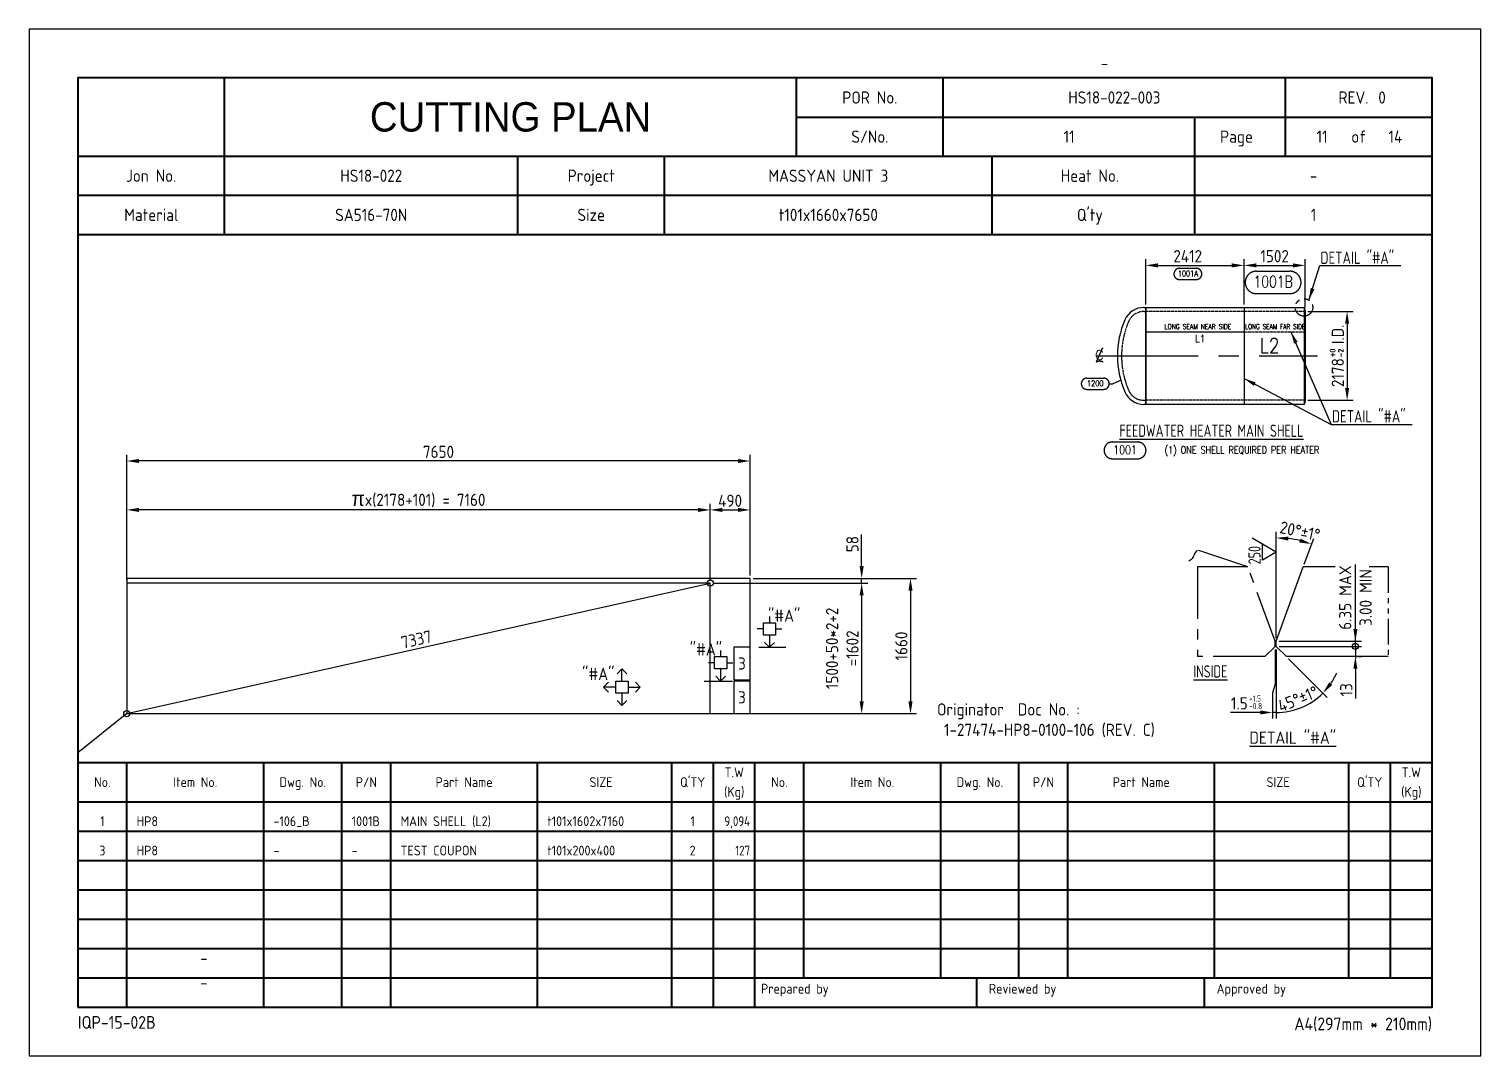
# Model space of a CAD drawing. Header units: millimetres. Extents: x -47360 to 661737, y -45870 to 354580.
# Drawn here: x 0 to 17820, y 80000 to 92600 of the extents above; entities that cross this region are included whole.
import ezdxf
from ezdxf.enums import TextEntityAlignment as Align

# ---------------------------------------------------------------- set-up
doc = ezdxf.new("R2010")
doc.units = ezdxf.units.MM
doc.header["$LTSCALE"] = 10
for name, pattern in [('CENTER', [2, 1.25, -0.25, 0.25, -0.25]), ('CONT', [1, 1, 0]), ('DASHED', [0.75, 0.5, -0.25]), ('PHANTOM', [63.5, 31.75, -6.35, 6.35, -6.35, 6.35, -6.35])]:
    doc.linetypes.add(name, pattern=pattern)
for name, color, linetype in [('01_1  101x7159.68965753114x1602', 7, 'Continuous'), ('03_4  101x400x200', 7, 'Continuous'), ('11', 2, 'Continuous'), ('12_Ejes principales', 1, 'CENTER'), ('13', 4, 'PHANTOM'), ('14', 3, 'DASHED'), ('15', 7, 'Continuous'), ('GEN-ANN', 7, 'CONT'), ('GEN-TXT', 7, 'CONT'), ('N11_1  101x7650x1660', 7, 'Continuous'), ('T', 2, 'Continuous')]:
    doc.layers.add(name, color=color, linetype=linetype)
doc.layers.add('PAGE', color=9, linetype='Continuous', plot=False)
doc.layers.add('TITLE', color=15, linetype='Continuous', lineweight=40)
doc.styles.add('FRACTION', font='romans.shx', dxfattribs={"bigfont": 'FRACTION.shx'})
doc.styles.add('SIMPLEX', font='romans.shx', dxfattribs={"width": 0.8})
doc.styles.get("Standard").update_dxf_attribs({"font": 'isocp2.shx', "bigfont": 'whgtxt.shx'})
doc.dimstyles.new('ISO-25', dxfattribs={"dimscale": 60, "dimtxt": 2.5, "dimasz": 2.5, "dimexe": 1.25, "dimexo": 0.625, "dimtad": 1, "dimdec": 0, "dimdsep": 46, "dimtxsty": 'Standard', "dimcen": 2.5, "dimclrt": 2, "dimadec": 0, "dimazin": 0, "dimtfac": 1, "dimtdec": 0, "dimtmove": 0, "dimatfit": 3, "dimfxl": 1, "dimarcsym": 0})
doc.dimstyles.new('ISO-25 x2', dxfattribs={"dimscale": 60, "dimtxt": 2.5, "dimasz": 2.5, "dimexe": 1.25, "dimexo": 0.625, "dimtad": 1, "dimdec": 0, "dimlfac": 2, "dimdsep": 46, "dimtxsty": 'Standard', "dimcen": 2.5, "dimclrt": 2, "dimadec": 0, "dimazin": 0, "dimtfac": 1, "dimtdec": 0, "dimtmove": 0, "dimatfit": 3, "dimfxl": 1, "dimarcsym": 0})
doc.dimstyles.get("Standard").update_dxf_attribs({"dimtxt": 1, "dimasz": 1, "dimexe": 1, "dimexo": 1, "dimgap": 1, "dimtad": 1, "dimtxsty": 'Standard', "dimcen": 2.5, "dimadec": 0, "dimazin": 0, "dimtfac": 1, "dimtmove": 0, "dimatfit": 3, "dimfxl": 1, "dimarcsym": 0})

# ---------------------------------------------------------------- blocks, each defined once
blk = doc.blocks.new('CP00')
at = {"layer": 'PAGE'}
blk.add_line((20, 70), (10, 62), dxfattribs=at)
blk.add_lwpolyline([(0, 0), (297, 0), (297, 210), (0, 210)], close=True, dxfattribs=at)
at = {"layer": 'TITLE'}
for p, q in [((40, 184), (40, 200)), ((157, 184), (157, 200)), ((10, 184), (287, 184)), ((10, 168), (287, 168)), ((10, 60), (287, 60)), ((148.5, 16), (287, 16))]:
    blk.add_line(p, q, dxfattribs=at)
at = {"layer": 'TITLE', "color": 8}
for p, q in [((187, 184), (187, 200)), ((257, 184), (257, 192)), ((40, 168), (40, 184)), ((130, 168), (130, 184)), ((238.5, 168), (238.5, 184)), ((10, 176), (287, 176)), ((20, 10), (20, 60)), ((48, 10), (48, 60)), ((64, 10), (64, 60)), ((74, 10), (74, 60)), ((104, 10), (104, 60)), ((131.5, 10), (131.5, 60)), ((140, 10), (140, 60)), ((158.5, 16), (158.5, 60)), ((186.5, 16), (186.5, 60)), ((202.5, 16), (202.5, 60)), ((212.5, 16), (212.5, 60)), ((242.5, 16), (242.5, 60)), ((270, 16), (270, 60)), ((278.5, 16), (278.5, 60)), ((10, 52), (287, 52)), ((10, 46), (287, 46)), ((10, 40), (287, 40)), ((10, 34), (287, 34)), ((10, 28), (287, 28)), ((10, 22), (287, 22)), ((10, 16), (148.5, 16)), ((193.8, 16), (193.8, 10)), ((240.4, 16), (240.4, 10))]:
    blk.add_line(p, q, dxfattribs=at)
at = {"layer": 'TITLE', "color": 9}
for p, q in [((257, 192), (257, 200)), ((157, 192), (287, 192)), ((238.5, 184), (238.5, 192)), ((100, 168), (100, 184)), ((197, 168), (197, 184)), ((148.5, 10), (148.5, 60))]:
    blk.add_line(p, q, dxfattribs=at)
at = {"layer": 'TITLE', "color": 15}
blk.add_lwpolyline([(10, 10), (287, 10), (287, 200), (10, 200)], close=True, dxfattribs=at)
at = {"layer": 'PAGE', "color": 2}
blk.add_attdef('ATT_NESTINGPLANNO', text='', height=2.5, dxfattribs=at).set_placement((220, 203), align=Align.MIDDLE_CENTER)
for tag, p in [('ATT_OWNERITEMNO', (35, 7.09)), ('ATT_PARTNAME', (35, 2.09))]:
    blk.add_attdef(tag, text='', height=2.5, dxfattribs=at).set_placement(p, align=Align.MIDDLE_LEFT)
at = {"layer": 'TITLE', "color": 2}
for s, height, p in [('POR No.', 2.5, (172, 196)), ('S/No.', 2.5, (172, 188)), ('Page', 2.5, (247, 188)), ('of', 2.5, (272, 188)), ('Jon No.', 2.5, (25, 180)), ('Project', 2.5, (115, 180)), ('Heat No.', 2.5, (217, 180)), ('-', 2.5, (262.75, 180)), ('Material', 2.5, (25, 172)), ('Size', 2.5, (115, 172)), ("Q'ty", 2.5, (217, 172)), ('No.', 2, (15, 56)), ('Item No.', 2, (34, 56)), ('Dwg. No.', 2, (56, 56)), ('P/N', 2, (69, 56)), ('Part Name', 2, (89, 56)), ('SIZE', 2, (117, 56)), ("Q'TY", 2, (135.75, 56)), ('T.W', 2, (144.25, 58)), ('No.', 2, (153.5, 56)), ('Item No.', 2, (172.5, 56)), ('Dwg. No.', 2, (194.5, 56)), ('P/N', 2, (207.5, 56)), ('Part Name', 2, (227.5, 56)), ('SIZE', 2, (255.5, 56)), ("Q'TY", 2, (274.25, 56)), ('T.W', 2, (282.75, 58)), ('(Kg)', 2, (144.25, 54)), ('(Kg)', 2, (282.75, 54))]:
    blk.add_text(s, height=height, dxfattribs=at).set_placement(p, align=Align.MIDDLE_CENTER)
blk.add_text('REV.', height=2.5, dxfattribs=at).set_placement((274, 196), align=Align.MIDDLE_RIGHT)
blk.add_text('0', height=2.5, dxfattribs=at).set_placement((276, 196), align=Align.MIDDLE_LEFT)
for s, height, p in [('Prepared by', 2, (149.73, 12.75)), ('Reviewed by', 2, (196.33, 12.75)), ('Approved by', 2, (242.93, 12.75)), ('IQP-15-02B', 2.594, (10, 5.57))]:
    blk.add_text(s, height=height, dxfattribs=at).set_placement(p)
blk.add_text('A4(297mm * 210mm)', height=2.5936, dxfattribs=at).set_placement((287, 5.26), align=Align.RIGHT)
at = {"layer": 'TITLE', "color": 3, "insert": (98.5, 192), "char_height": 6, "width": 59.896, "attachment_point": 5}
blk.add_mtext('{\\fHYHeadLine-Medium|b0|i0|c129|p18;CUTTING PLAN}', dxfattribs=at)
at = {"layer": 'TITLE', "color": 2}
for tag, height, p in [('ATT_PORNO', 2.5, (222, 196)), ('ATT_CUTTINGPLANNO', 2.5, (212.75, 188)), ('ATT_PAGENO', 2.5, (264.5, 188)), ('ATT_PAGESUBTOTAL', 2.5, (279.5, 188)), ('ATT_WONO', 2.5, (70, 180)), ('ATT_PROJECT', 2.5, (163.5, 180)), ('ATT_PORWEIGHT', 2, (278.5, 89)), ('ATT_NETWEIGHT', 2, (278.5, 83)), ('ATT_SAVEWEIGHT', 2, (278.5, 77)), ('ATT_SCRAPWEIGHT', 2, (278.5, 71)), ('ATT_CUTTING', 2, (278.5, 65))]:
    blk.add_attdef(tag, text='', height=height, dxfattribs=at).set_placement(p, align=Align.MIDDLE_CENTER)
at = {"layer": 'TITLE', "color": 3}
for tag, p in [('ATT_MATERIAL', (70, 172)), ('ATT_SIZE', (163.5, 172)), ('ATT_QTY', (262.75, 172))]:
    blk.add_attdef(tag, text='', height=2.5, dxfattribs=at).set_placement(p, align=Align.MIDDLE_CENTER)
blk = doc.blocks.new('*D144')
at = {"color": 0, "lineweight": -2, "transparency": 16777216}
for p, q in [((1200, 85839), (1200, 86775)), ((8210, 86700), (1350, 86700)), ((8360, 85839), (8360, 86775))]:
    blk.add_line(p, q, dxfattribs=at)
at = {"color": 0, "transparency": 16777216}
for points in [[(1350, 86725), (1350, 86675), (1200, 86700)], [(8210, 86725), (8210, 86675), (8360, 86700)]]:
    blk.add_solid(points, dxfattribs=at)
at = {"layer": 'Defpoints', "color": 0, "transparency": 16777216}
for p in [(1200, 86700), (1200, 85802), (8360, 85802)]:
    blk.add_point(p, dxfattribs=at)
at = {"color": 2, "transparency": 16777216, "insert": (4780, 86831), "char_height": 150, "attachment_point": 5}
blk.add_mtext('{\\fGulim|b0|i0|c129|p50;\\H1.2x;π\\Fisocp2,whgtxt|c129;\\H0.83333x;x(2178+101) = 7160}', dxfattribs=at)
blk = doc.blocks.new('*D145')
at = {"color": 0, "lineweight": -2, "transparency": 16777216}
for p, q in [((8360, 85839), (8360, 86775)), ((8510, 86700), (8700, 86700)), ((8850, 85897), (8850, 86775))]:
    blk.add_line(p, q, dxfattribs=at)
at = {"color": 0, "transparency": 16777216}
for points in [[(8510, 86725), (8510, 86675), (8360, 86700)], [(8700, 86725), (8700, 86675), (8850, 86700)]]:
    blk.add_solid(points, dxfattribs=at)
at = {"layer": 'Defpoints', "color": 0, "transparency": 16777216}
for p in [(8850, 86700), (8360, 85802), (8850, 85860)]:
    blk.add_point(p, dxfattribs=at)
at = {"color": 2, "transparency": 16777216, "insert": (8605, 86812), "char_height": 150, "attachment_point": 5}
blk.add_mtext('490', dxfattribs=at)
blk = doc.blocks.new('*D146')
at = {"color": 0, "lineweight": -2, "transparency": 16777216}
for p, q in [((1200, 85897.5), (1200, 87375)), ((8850, 85897.5), (8850, 87375)), ((8700, 87300), (1350, 87300))]:
    blk.add_line(p, q, dxfattribs=at)
at = {"color": 0, "transparency": 16777216}
for points in [[(1350, 87325), (1350, 87275), (1200, 87300)], [(8700, 87325), (8700, 87275), (8850, 87300)]]:
    blk.add_solid(points, dxfattribs=at)
at = {"layer": 'Defpoints', "color": 0, "transparency": 16777216}
for p in [(1200, 87300), (1200, 85860), (8850, 85860)]:
    blk.add_point(p, dxfattribs=at)
at = {"color": 2, "transparency": 16777216, "insert": (5025, 87412.5), "char_height": 150, "attachment_point": 5}
blk.add_mtext('7650', dxfattribs=at)
blk = doc.blocks.new('*D147')
at = {"color": 0, "lineweight": -2, "transparency": 16777216}
for p, q in [((8397, 85802), (10294, 85802)), ((10219, 85652), (10219, 84350)), ((8397, 84200), (10294, 84200))]:
    blk.add_line(p, q, dxfattribs=at)
at = {"color": 0, "transparency": 16777216}
for points in [[(10194, 85652), (10244, 85652), (10219, 85802)], [(10194, 84350), (10244, 84350), (10219, 84200)]]:
    blk.add_solid(points, dxfattribs=at)
at = {"layer": 'Defpoints', "color": 0, "transparency": 16777216}
for p in [(8360, 85802), (8360, 84200), (10219, 84200)]:
    blk.add_point(p, dxfattribs=at)
at = {"color": 2, "transparency": 16777216, "insert": (9981, 85001), "char_height": 150, "attachment_point": 5, "rotation": 90}
blk.add_mtext('1500+50*2+2\\P=1602', dxfattribs=at)
blk = doc.blocks.new('*D148')
at = {"color": 0, "lineweight": -2, "transparency": 16777216}
for p, q in [((10219, 86010), (10219, 86400)), ((8397, 85802), (10294, 85802)), ((8888, 85860), (10294, 85860)), ((10219, 85802), (10219, 85860)), ((10219, 85652), (10219, 85502))]:
    blk.add_line(p, q, dxfattribs=at)
at = {"color": 0, "transparency": 16777216}
for points in [[(10194, 86010), (10244, 86010), (10219, 85860)], [(10194, 85652), (10244, 85652), (10219, 85802)]]:
    blk.add_solid(points, dxfattribs=at)
at = {"layer": 'Defpoints', "color": 0, "transparency": 16777216}
for p in [(8360, 85802), (8850, 85860), (10219, 85860)]:
    blk.add_point(p, dxfattribs=at)
at = {"color": 2, "transparency": 16777216, "insert": (10106, 86280), "char_height": 150, "attachment_point": 5, "rotation": 90}
blk.add_mtext('58', dxfattribs=at)
blk = doc.blocks.new('_Small')
at = {"color": 0, "linetype": 'ByBlock', "lineweight": -2}
blk.add_circle((0, 0), 0.25, dxfattribs=at)
blk = doc.blocks.new('*D164')
at = {"color": 0, "lineweight": -2, "transparency": 16777216}
blk.add_line((1200, 84200), (8360, 85802), dxfattribs=at)
at = {"layer": 'Defpoints', "color": 0, "transparency": 16777216}
for p in [(8360, 85802), (8360, 85802), (1200, 84200)]:
    blk.add_point(p, dxfattribs=at)
at = {"color": 0, "lineweight": -2, "transparency": 16777216, "xscale": 150, "yscale": 150, "zscale": 150}
for p, rotation in [((8360, 85802), 12.61234473152603), ((1200, 84200), 192.6123447315261)]:
    blk.add_blockref('_Small', p, dxfattribs=dict(at, rotation=rotation))
at = {"color": 2, "transparency": 16777216, "insert": (4755, 85111), "char_height": 150, "attachment_point": 5, "rotation": 12.6123}
blk.add_mtext('7337', dxfattribs=at)
blk = doc.blocks.new('*D167')
at = {"color": 0, "lineweight": -2, "transparency": 16777216}
for p, q in [((8887.5, 85860), (10893.75, 85860)), ((10818.75, 85710), (10818.75, 84350)), ((8887.5, 84200), (10893.75, 84200))]:
    blk.add_line(p, q, dxfattribs=at)
at = {"color": 0, "transparency": 16777216}
for points in [[(10793.75, 85710), (10843.75, 85710), (10818.75, 85860)], [(10793.75, 84350), (10843.75, 84350), (10818.75, 84200)]]:
    blk.add_solid(points, dxfattribs=at)
at = {"layer": 'Defpoints', "color": 0, "transparency": 16777216}
for p in [(8850, 85860), (8850, 84200), (10818.75, 84200)]:
    blk.add_point(p, dxfattribs=at)
at = {"color": 2, "transparency": 16777216, "insert": (10706.25, 85030), "char_height": 150, "attachment_point": 5, "rotation": 90}
blk.add_mtext('1660', dxfattribs=at)
blk = doc.blocks.new('$CL')
at = {"layer": 'GEN-TXT', "color": 2, "linetype": 'CONT'}
blk.add_line((0.031, 0.069), (-0.031, -0.069), dxfattribs=at)
blk.add_arc((0.003, -0.131), 0.0703, 61.7604, 118.2396, dxfattribs=at)
at = {"layer": 'GEN-TXT', "color": 2, "linetype": 'CONT', "style": 'FRACTION'}
blk.add_text('C', height=0.0938, dxfattribs=at).set_placement((0, 0), align=Align.MIDDLE)
blk = doc.blocks.new('$PNBR')
at = {"layer": 'GEN-ANN', "color": 7, "linetype": 'CONT'}
for p, q in [((0.125, 0.125), (0.5, 0.125)), ((0.125, -0.125), (0.5, -0.125))]:
    blk.add_line(p, q, dxfattribs=at)
for centre, start, end in [((0.125, 0), 90, 270), ((0.5, 0), 270, 90)]:
    blk.add_arc(centre, 0.125, start, end, dxfattribs=at)
at = {"layer": 'GEN-ANN', "color": 7, "linetype": 'CONT', "style": 'FRACTION'}
blk.add_attdef('PNB', text='', height=0.0938, dxfattribs=at).set_placement((0.313, -0.046), align=Align.CENTER)
blk = doc.blocks.new('*D251')
at = {"color": 0, "lineweight": -2, "transparency": 16777216}
for p, q in [((13706, 89222), (13706, 89775)), ((13856, 89700), (14762, 89700)), ((14912, 89222), (14912, 89775))]:
    blk.add_line(p, q, dxfattribs=at)
at = {"color": 0, "transparency": 16777216}
for points in [[(13856, 89725), (13856, 89675), (13706, 89700)], [(14762, 89725), (14762, 89675), (14912, 89700)]]:
    blk.add_solid(points, dxfattribs=at)
at = {"layer": 'Defpoints', "color": 0, "transparency": 16777216}
for p in [(14912, 89700), (13706, 89184), (14912, 89184)]:
    blk.add_point(p, dxfattribs=at)
at = {"color": 2, "transparency": 16777216, "insert": (14221, 89813), "char_height": 150, "attachment_point": 5}
blk.add_mtext('2412', dxfattribs=at)
blk = doc.blocks.new('*D252')
at = {"color": 0, "lineweight": -2, "transparency": 16777216}
for p, q in [((14912, 89222), (14912, 89775)), ((15062, 89700), (15513, 89700)), ((15663, 89182), (15663, 89775))]:
    blk.add_line(p, q, dxfattribs=at)
at = {"color": 0, "transparency": 16777216}
for points in [[(15062, 89725), (15062, 89675), (14912, 89700)], [(15513, 89725), (15513, 89675), (15663, 89700)]]:
    blk.add_solid(points, dxfattribs=at)
at = {"layer": 'Defpoints', "color": 0, "transparency": 16777216}
for p in [(15663, 89700), (14912, 89184), (15663, 89144)]:
    blk.add_point(p, dxfattribs=at)
at = {"color": 2, "transparency": 16777216, "insert": (15288, 89813), "char_height": 150, "attachment_point": 5}
blk.add_mtext('1502', dxfattribs=at)
blk = doc.blocks.new('*D254')
at = {"color": 0, "lineweight": -2, "transparency": 16777216}
for p, q in [((15694, 89134), (16252, 89134)), ((16177, 88984), (16177, 88195)), ((15694, 88045), (16252, 88045))]:
    blk.add_line(p, q, dxfattribs=at)
at = {"color": 0, "transparency": 16777216}
for points in [[(16152, 88984), (16202, 88984), (16177, 89134)], [(16152, 88195), (16202, 88195), (16177, 88045)]]:
    blk.add_solid(points, dxfattribs=at)
at = {"layer": 'Defpoints', "color": 0, "transparency": 16777216}
for p in [(15657, 89134), (15657, 88045), (16177, 88045)]:
    blk.add_point(p, dxfattribs=at)
at = {"color": 2, "transparency": 16777216, "insert": (16063, 88590), "char_height": 150, "attachment_point": 5, "rotation": 90}
blk.add_mtext('2178  I.D.', dxfattribs=at)
blk = doc.blocks.new('*D300')
at = {"color": 0, "lineweight": -2, "transparency": 16777216}
for p, q in [((16279, 85238), (16279, 85388)), ((15345, 85088), (16354, 85088)), ((15345, 85025), (16354, 85025)), ((16279, 85025), (16279, 85088)), ((16279, 85025), (16279, 84875))]:
    blk.add_line(p, q, dxfattribs=at)
at = {"color": 0, "transparency": 16777216}
blk.add_solid([(16254, 85238), (16304, 85238), (16279, 85088)], dxfattribs=at)
at = {"layer": 'Defpoints', "color": 0, "transparency": 16777216}
for p in [(15307, 85088), (15307, 85025), (16279, 85088)]:
    blk.add_point(p, dxfattribs=at)
at = {"color": 0, "lineweight": -2, "transparency": 16777216, "xscale": 150, "yscale": 150, "zscale": 150, "rotation": 90}
blk.add_blockref('_Small', (16279, 85025), dxfattribs=at)
blk = doc.blocks.new('*D301')
at = {"color": 0, "lineweight": -2, "transparency": 16777216}
for p, q in [((15345, 85025), (16354, 85025)), ((16279, 85025), (16279, 85175)), ((16279, 85025), (16279, 84900)), ((16309, 84900), (16354, 84900)), ((16279, 84750), (16279, 84384))]:
    blk.add_line(p, q, dxfattribs=at)
at = {"color": 0, "transparency": 16777216}
blk.add_solid([(16254, 84750), (16304, 84750), (16279, 84900)], dxfattribs=at)
at = {"layer": 'Defpoints', "color": 0, "transparency": 16777216}
for p in [(15307, 85025), (16272, 84900), (16279, 84900)]:
    blk.add_point(p, dxfattribs=at)
at = {"color": 2, "transparency": 16777216, "insert": (16167, 84492), "char_height": 150, "attachment_point": 5, "rotation": 90}
blk.add_mtext('13', dxfattribs=at)
blk = doc.blocks.new('_None')
blk = doc.blocks.new('*D302')
at = {"color": 0, "lineweight": -2, "transparency": 16777216}
for p, q in [((15307, 85126), (15307, 86432)), ((15652, 86035), (15767, 86351))]:
    blk.add_line(p, q, dxfattribs=at)
blk.add_arc((15307, 85088), 1269, 76.7786, 83.2214, dxfattribs=at)
at = {"color": 0, "transparency": 16777216}
for points in [[(15456, 86323), (15458, 86373), (15307, 86357)], [(15605, 86347), (15590, 86300), (15741, 86281)]]:
    blk.add_solid(points, dxfattribs=at)
at = {"layer": 'Defpoints', "color": 0, "transparency": 16777216}
for p in [(15455, 86349), (15639, 86000), (15307, 85088), (15307, 85088), (15307, 85025)]:
    blk.add_point(p, dxfattribs=at)
at = {"color": 2, "transparency": 16777216, "insert": (15599, 86439), "char_height": 150, "attachment_point": 5, "rotation": 347.8243}
blk.add_mtext('20°%%P1%%D', dxfattribs=at)

msp = doc.modelspace()

# ---------------------------------------------------------------- linework, layer by layer
for p, q in [((16279.05, 85388.5), (16279.05, 86028.75)), ((8957.97, 85015), (9287.73, 85015)), ((15292.25, 84987.5), (15292.25, 84563.58)), ((15307.25, 84987.5), (15307.25, 84139.66)), ((15458.76, 84873.48), (15933.28, 84398.97)), ((8287.27, 84600), (8632.55, 84600)), ((15292.25, 84563.58), (15262.25, 84456.58)), ((15262.25, 84456.58), (15262.25, 84139.66)), ((15112.25, 84214.66), (14746.03, 84214.66)), ((15307.25, 84214.66), (15262.25, 84214.66))]:
    msp.add_line(p, q)
for start, end in [(325.621043, 336.242086), (270, 315)]:
    msp.add_arc((15307.25, 85025), 810.34, start, end)
for points in [[(15995.28, 84551.46), (15956.8, 84583.39), (15880.25, 84452)], [(15112.25, 84239.66), (15112.25, 84189.66), (15262.25, 84214.66)]]:
    msp.add_solid(points)
at = {"layer": '01_1  101x7159.68965753114x1602'}
msp.add_lwpolyline([(8359.69, 84200), (8359.69, 85802), (1200, 85802), (1200, 84200)], close=True, dxfattribs=at)
at = {"layer": '03_4  101x400x200'}
for points in [[(8850, 85015), (8650, 85015), (8650, 84615), (8850, 84615)], [(8850, 84600), (8650, 84600), (8650, 84200), (8850, 84200)]]:
    msp.add_lwpolyline(points, close=True, dxfattribs=at)
at = {"layer": '11', "color": 3}
for p, q in [((13681.14, 89184.1), (13706.14, 89184.1)), ((13681.14, 89184.1), (13706.14, 89184.1)), ((13706.14, 89184.1), (13706.14, 87995.1)), ((13706.14, 87995.1), (13706.14, 89184.1)), ((13706.14, 89184.1), (15648.42, 89184.1)), ((13706.14, 89184.1), (13706.14, 87995.1)), ((14912.14, 89184.1), (14912.14, 87995.1)), ((15648.42, 89184.1), (15663.16, 89143.62)), ((15648.42, 89184.1), (15648.42, 87995.1)), ((15663.16, 89140.45), (15656.81, 89134.1)), ((15663.16, 89143.62), (15663.16, 88035.57)), ((13706.14, 88886.85), (14912.14, 88886.85)), ((15663.16, 88035.57), (15648.42, 87995.1)), ((15663.16, 88038.75), (15656.81, 88045.1)), ((13706.14, 87995.1), (13681.14, 87995.1)), ((13706.14, 87995.1), (13681.14, 87995.1)), ((15648.42, 87995.1), (13706.14, 87995.1)), ((15307.25, 85088.5), (15639.01, 86000)), ((16030.57, 86000), (15639.01, 86000)), ((16679.85, 86000), (16448.31, 86000)), ((15307.25, 85025), (15307.25, 85088.5)), ((15432.25, 84900), (15307.25, 85025)), ((16679.85, 84900), (15432.25, 84900))]:
    msp.add_line(p, q, dxfattribs=at)
for centre, radius, start, end in [((13680.93, 88932.68), 251.42, 89.951195, 156.90531), ((14478.99, 88589.6), 1120.1, 156.775067, 203.224933), ((13680.93, 88246.51), 251.42, 203.09469, 270.048805)]:
    msp.add_arc(centre, radius, start, end, dxfattribs=at)
at = {"layer": '12_Ejes principales', "ltscale": 100}
msp.add_line((13097.18, 88589.6), (15813.16, 88589.6), dxfattribs=at)
at = {"layer": '13', "ltscale": 2}
for p, q in [((14960.49, 86000), (14342.98, 86205.83)), ((14960.49, 86000), (14342.98, 86000)), ((14342.98, 86000), (14342.98, 84900)), ((15292.25, 85088.5), (14960.49, 86000)), ((15167.25, 84900), (15292.25, 85025)), ((15167.25, 84900), (14342.98, 84900))]:
    msp.add_line(p, q, dxfattribs=at)
at = {"layer": '13'}
for p, q in [((16679.85, 86000), (16679.85, 84900)), ((15292.25, 85025), (15292.25, 85088.5))]:
    msp.add_line(p, q, dxfattribs=at)
at = {"layer": '13', "ltscale": 2}
msp.add_lwpolyline([(14342.98, 86205.83), (14323.76, 86190.48), (14310.88, 86174.49), (14302.01, 86157.93), (14294.8, 86140.86), (14286.93, 86123.37), (14276.05, 86105.5), (14259.83, 86087.35), (14235.93, 86068.96)], dxfattribs=at)
at = {"layer": '13'}
msp.add_circle((15648.42, 89184.1), 107.08, dxfattribs=at)
at = {"layer": '14', "color": 6, "ltscale": 2}
for p, q in [((13680.72, 89134.1), (13706.14, 89134.1)), ((13680.72, 89134.1), (13706.14, 89134.1)), ((15656.81, 89134.1), (13706.14, 89134.1)), ((14912.14, 88886.85), (15663.16, 88886.85)), ((13680.72, 88045.1), (13706.14, 88045.1)), ((13680.72, 88045.1), (13706.14, 88045.1)), ((15656.81, 88045.1), (13706.14, 88045.1))]:
    msp.add_line(p, q, dxfattribs=at)
for centre, radius, start, end in [((13680.93, 88932.68), 201.42, 89.939156, 156.937517), ((14478.99, 88589.6), 1070.1, 156.775067, 203.224933), ((13680.93, 88246.51), 201.42, 203.062483, 270.060844)]:
    msp.add_arc(centre, radius, start, end, dxfattribs=at)
at = {"layer": '15'}
for p, q in [((13257.46, 88247.76, -35480272.84), (13302.82, 88247.76, -35480272.84)), ((15307.25, 86181.37), (15012.05, 86351.8)), ((15138.44, 86083.91), (15138.44, 86278.83)), ((15307.25, 86181.37), (15138.44, 86083.91))]:
    msp.add_line(p, q, dxfattribs=at)
at = {"layer": 'N11_1  101x7650x1660', "color": 3}
msp.add_lwpolyline([(8850, 84200), (8850, 85860), (1200, 85860), (1200, 84200)], close=True, dxfattribs=at)
at = {"layer": 'T'}
for p, q in [((9087.62, 85390), (9087.62, 85315)), ((9012.62, 85240), (8937.62, 85240)), ((9162.62, 85240), (9237.62, 85240)), ((9087.62, 85165), (9087.62, 85015)), ((8412.38, 84825), (8337.38, 84825)), ((8487.38, 84975), (8487.38, 84900)), ((8562.38, 84825), (8637.38, 84825)), ((7276.9, 84600.33), (7276.9, 84750.33)), ((8487.38, 84750), (8487.38, 84600)), ((7201.9, 84525.33), (7051.9, 84525.33)), ((7351.9, 84525.33), (7501.9, 84525.33)), ((7276.9, 84450.33), (7276.9, 84300.33))]:
    msp.add_line(p, q, dxfattribs=at)
for points in [[(9012.62, 85315), (9162.62, 85315), (9162.62, 85165), (9012.62, 85165)], [(8412.38, 84900), (8562.38, 84900), (8562.38, 84750), (8412.38, 84750)], [(7201.9, 84600.33), (7351.9, 84600.33), (7351.9, 84450.33), (7201.9, 84450.33)]]:
    msp.add_lwpolyline(points, close=True, dxfattribs=at)
for points in [[(9027.62, 85075), (9087.62, 85015), (9147.62, 85075)], [(7216.9, 84690.33), (7276.9, 84750.33), (7336.9, 84690.33)], [(8427.38, 84660), (8487.38, 84600), (8547.38, 84660)], [(7111.9, 84585.33), (7051.9, 84525.33), (7111.9, 84465.33)], [(7441.9, 84585.33), (7501.9, 84525.33), (7441.9, 84465.33)], [(7216.9, 84360.33), (7276.9, 84300.33), (7336.9, 84360.33)]]:
    msp.add_lwpolyline(points, dxfattribs=at)

# ---------------------------------------------------------------- block references
ref = msp.add_blockref('CP00', (0, 80000), dxfattribs=dict(xscale=60, yscale=60, zscale=60))
ref.add_attrib('ATT_WONO', 'HS18-022', dxfattribs={"layer": 'TITLE', "color": 2, "height": 150}).set_placement((4200, 90800), align=Align.MIDDLE_CENTER)
ref.add_attrib('ATT_PROJECT', 'MASSYAN UNIT 3', dxfattribs={"layer": 'TITLE', "color": 2, "height": 150}).set_placement((9810, 90800), align=Align.MIDDLE_CENTER)
ref.add_attrib('ATT_PORNO', 'HS18-022-003', dxfattribs={"layer": 'TITLE', "color": 2, "height": 150}).set_placement((13320, 91760), align=Align.MIDDLE_CENTER)
ref.add_attrib('ATT_OWNERITEMNO', '-', dxfattribs={"layer": 'PAGE', "color": 2, "height": 150}).set_placement((2100, 81200), align=Align.MIDDLE_LEFT)
ref.add_attrib('ATT_PARTNAME', '-', dxfattribs={"layer": 'PAGE', "color": 2, "height": 150}).set_placement((2100, 80900), align=Align.MIDDLE_LEFT)
ref.add_attrib('ATT_MATERIAL', 'SA516-70N', dxfattribs={"layer": 'TITLE', "color": 3, "height": 150}).set_placement((4200, 90320), align=Align.MIDDLE_CENTER)
ref.add_attrib('ATT_SIZE', 't101x1660x7650', dxfattribs={"layer": 'TITLE', "color": 3, "height": 150}).set_placement((9810, 90320), align=Align.MIDDLE_CENTER)
ref.add_attrib('ATT_QTY', '1', dxfattribs={"layer": 'TITLE', "color": 3, "height": 150}).set_placement((15765, 90320), align=Align.MIDDLE_CENTER)
ref.add_attrib('ATT_NESTINGPLANNO', '-', dxfattribs={"layer": 'PAGE', "color": 2, "height": 150}).set_placement((13200, 92180), align=Align.MIDDLE_CENTER)
ref.add_attrib('ATT_CUTTINGPLANNO', '11', dxfattribs={"layer": 'TITLE', "color": 2, "height": 150}).set_placement((12765, 91280), align=Align.MIDDLE_CENTER)
ref.add_attrib('ATT_PAGENO', '11', dxfattribs={"layer": 'TITLE', "color": 2, "height": 150}).set_placement((15870, 91280), align=Align.MIDDLE_CENTER)
ref.add_attrib('ATT_PAGESUBTOTAL', '14', dxfattribs={"layer": 'TITLE', "color": 2, "height": 150}).set_placement((16770, 91280), align=Align.MIDDLE_CENTER)
at = {"layer": '15'}
ref = msp.add_blockref('$PNBR', (14051.39, 89595.48), dxfattribs=dict(at, xscale=548.7975689143431, yscale=548.7975689143431, zscale=548.7975689143431))
ref.add_attrib('PNB', '1001A', dxfattribs={"layer": '11', "height": 70, "style": 'FRACTION', "width": 0.8}).set_placement((14222.89, 89565.08), align=Align.CENTER)
ref = msp.add_blockref('$PNBR', (14926.35, 89490.97), dxfattribs=dict(at, xscale=1097.595137828686, yscale=1097.595137828686, zscale=1097.595137828686))
ref.add_attrib('PNB', '1001B', dxfattribs={"layer": '11', "color": 3, "height": 140, "style": 'FRACTION', "width": 0.8}).set_placement((15269.35, 89430.15), align=Align.CENTER)
at = {"layer": '15', "xscale": 1280, "yscale": 1280, "zscale": 1280}
msp.add_blockref('$CL', (13136.96, 88601.22), dxfattribs=at)
at = {"layer": '15'}
ref = msp.add_blockref('$PNBR', (12914.46, 88247.76, -35480272.84), dxfattribs=dict(at, xscale=548.7975689143431, yscale=548.7975689143431, zscale=548.7975689143431))
ref.add_attrib('PNB', '1200', dxfattribs={"layer": '11', "height": 70, "style": 'FRACTION', "width": 0.8}).set_placement((13085.96, 88217.35, -35480272.84), align=Align.CENTER)
ref = msp.add_blockref('$PNBR', (13194.52, 87430.38, -70960545.69), dxfattribs=dict(at, xscale=823.1963533715145, yscale=823.196353371512, zscale=823.196353371513))
ref.add_attrib('PNB', '1001', dxfattribs={"layer": '11', "height": 105, "style": 'FRACTION', "width": 0.8}).set_placement((13451.77, 87384.77, -70960545.69), align=Align.CENTER)

# ---------------------------------------------------------------- texts
at = {"color": 2}
for s, height, width, p in [('DETAIL "#A"', 150, 0.85, (15850.2, 89718.97)), ('DETAIL "#A"', 150, 0.85, (15991.62, 87773.52)), ('%%UFEEDWATER HEATER MAIN SHELL', 150, 0.8, (13382.85, 87596.47)), ('+1.5', 75, 0.8, (14973.39, 84348.21)), ('-0.8', 75, 0.8, (14973.39, 84254.94))]:
    msp.add_text(s, height=height, dxfattribs=dict(at, width=width)).set_placement(p)
at = {"color": 2, "width": 0.8}
msp.add_text('250', height=150, rotation=90, dxfattribs=at).set_placement((15115.86, 86032))
msp.add_text('%%UINSIDE', height=150, dxfattribs=at).set_placement((14498.71, 84718.24), align=Align.MIDDLE_CENTER)
at = {"color": 2}
msp.add_text('%%UDETAIL "#A"', height=150, dxfattribs=at).set_placement((14978.71, 83830))
at = {"color": 2, "char_height": 150, "attachment_point": 5}
for s, insert, rotation in [('6.35 MAX\\P3.00 MIN', (16279.05, 85624.13), 90), ('45°%%P1%%D', (15574.3, 84380.28), 22.5)]:
    msp.add_mtext(s, dxfattribs=dict(at, insert=insert, rotation=rotation))
at = {"color": 2, "insert": (14854.14, 84327.16), "char_height": 150, "attachment_point": 5}
msp.add_mtext('1.5', dxfattribs=at)
at = {"layer": '11', "style": 'SIMPLEX', "width": 0.85}
msp.add_text('L1', height=90, dxfattribs=at).set_placement((14313.03, 88756.26, 70960545.69))
at = {"layer": '11', "color": 3, "style": 'SIMPLEX', "width": 0.85}
msp.add_text('L2', height=180, dxfattribs=at).set_placement((15104.02, 88625.67, 141921091.37))
at = {"layer": '15', "style": 'SIMPLEX'}
for s, width, p in [('LONG SEAM NEAR SIDE', 0.8, (13935.24, 88919.4, 70960545.69)), ('LONG SEAM FAR SIDE', 0.7, (14924.93, 88919.4, 70960545.69))]:
    msp.add_text(s, height=60, dxfattribs=dict(at, width=width)).set_placement(p)
at = {"layer": '15', "color": 2, "style": 'SIMPLEX', "width": 0.8}
for s, p in [('+0', (16029.67, 88571.65)), ('-2', (16129.67, 88571.65))]:
    msp.add_text(s, height=60, rotation=90, dxfattribs=at).set_placement(p)
msp.add_text('(1) ONE SHELL REQUIRED PER HEATER', height=90, dxfattribs=at).set_placement((14886.52, 87435.17, -70960545.69), align=Align.MIDDLE_CENTER)
at = {"layer": 'T'}
for s, p in [('"#A"', (9267.69, 85402)), ('"#A"', (8307.31, 84987)), ('3', (8750, 84815)), ('"#A"', (6985.83, 84687.33)), ('3', (8750, 84400))]:
    msp.add_text(s, height=150, dxfattribs=at).set_placement(p, align=Align.MIDDLE_CENTER)
for s, p in [('1', (900, 82820)), ('1', (8145, 82820)), ('3', (900, 82460)), ('2', (8145, 82460))]:
    msp.add_text(s, height=120, dxfattribs=at).set_placement(p, align=Align.CENTER)
for s, p in [('HP8', (1320, 82820)), ('-106_B', (3000, 82820)), ('1001B', (3960, 82820)), ('MAIN SHELL (L2)', (4560, 82820)), ('t101x1602x7160', (6360, 82820)), ('HP8', (1320, 82460)), ('-', (3000, 82460)), ('-', (3960, 82460)), ('TEST COUPON', (4560, 82460)), ('t101x200x400', (6360, 82460))]:
    msp.add_text(s, height=120, dxfattribs=at).set_placement(p)
at = {"layer": 'T', "width": 0.9}
for s, p in [('9,094', (8850, 82820)), ('127', (8850, 82460))]:
    msp.add_text(s, height=120, dxfattribs=at).set_placement(p, align=Align.RIGHT)
at = {"layer": 'T', "insert": (11144.18, 84326.68), "char_height": 150, "width": 3304.3281, "attachment_point": 1}
msp.add_mtext('Originator  Doc No. : \\P 1-27474-HP8-0100-106 (REV. C)', dxfattribs=at)

# ---------------------------------------------------------------- dimensions: what is measured, and where the dimension line sits
dim = msp.add_linear_dim(base=(14912.14, 89700), p1=(13706.14, 89184.1), p2=(14912.14, 89184.1), dimstyle='ISO-25 x2')
dim.commit()
dim.dimension.update_dxf_attribs({"geometry": '*D251', "text_midpoint": (14221.06, 89700), "dimtype": 160})
for base, p1, p2, dimstyle, picture, middle in [((15663.16, 89700), (14912.14, 89184.1), (15663.16, 89144.1), 'ISO-25 x2', '*D252', (15287.65, 89812.51)), ((1200, 87300), (8850, 85860), (1200, 85860), 'ISO-25', '*D146', (5025, 87412.5)), ((8850, 86700), (8359.69, 85802), (8850, 85860), 'ISO-25', '*D145', (8604.84, 86812.5))]:
    dim = msp.add_linear_dim(base=base, p1=p1, p2=p2, dimstyle=dimstyle)
    dim.commit()
    dim.dimension.update_dxf_attribs({"geometry": picture, "text_midpoint": middle})
dim = msp.add_linear_dim(base=(16176.68, 88045.1), p1=(15656.81, 89134.1), p2=(15656.81, 88045.1), angle=90, text='<>  I.D.', dimstyle='ISO-25 x2')
dim.commit()
dim.dimension.update_dxf_attribs({"geometry": '*D254', "text_midpoint": (16063.14, 88589.6)})
dim = msp.add_linear_dim(base=(1200, 86700), p1=(8359.69, 85802), p2=(1200, 85802), text='{\\fGulim|b0|i0|c129|p50;\\H1.2x;π\\Fisocp2,whgtxt|c129;\\H0.83333x;x(2178+101) = <>}', dimstyle='ISO-25')
dim.commit()
dim.dimension.update_dxf_attribs({"geometry": '*D144', "text_midpoint": (4779.84, 86831.25)})
dim = msp.add_angular_dim_2l(base=(15454.52, 86348.52), line1=((15307.25, 85088.5), (15639.01, 86000)), line2=((15307.25, 85025), (15307.25, 85088.5)), text='<>%%P1%%D', dimstyle='ISO-25')
dim.commit()
dim.dimension.update_dxf_attribs({"geometry": '*D302', "text_midpoint": (15574.81, 86328.57), "dimtype": 162})
for base, p1, p2, picture, middle in [((10218.75, 85860), (8359.69, 85802), (8850, 85860), '*D148', (10106.25, 86280)), ((10818.75, 84200), (8850, 85860), (8850, 84200), '*D167', (10706.25, 85030))]:
    dim = msp.add_linear_dim(base=base, p1=p1, p2=p2, angle=90, dimstyle='ISO-25')
    dim.commit()
    dim.dimension.update_dxf_attribs({"geometry": picture, "text_midpoint": middle})
dim = msp.add_aligned_dim(p1=(1200, 84200), p2=(8359.69, 85802), distance=0, dimstyle='ISO-25', override={"dimblk1": 'Small', "dimblk2": 'Small', "dimsah": 1, "dimse1": 1, "dimse2": 1})
dim.commit()
dim.dimension.update_dxf_attribs({"geometry": '*D164', "text_midpoint": (4755.28, 85110.79)})
dim = msp.add_linear_dim(base=(10218.75, 84200), p1=(8359.69, 85802), p2=(8359.69, 84200), angle=90, text='1500+50*2+2\\P=<>', dimstyle='ISO-25')
dim.commit()
dim.dimension.update_dxf_attribs({"geometry": '*D147', "text_midpoint": (10218.75, 85001), "dimtype": 160})
for base, p2, text, override, picture, middle in [((16279.05, 85088.5), (15307.25, 85088.5), ' ', {"dimblk1": 'Small', "dimsah": 1}, '*D300', (16279.05, 85056.75)), ((16279.05, 84900), (16271.51, 84900), '13', {"dimblk1": 'None', "dimsah": 1}, '*D301', (16166.55, 84491.89))]:
    dim = msp.add_linear_dim(base=base, p1=(15307.25, 85025), p2=p2, angle=90, text=text, dimstyle='ISO-25', override=override)
    dim.commit()
    dim.dimension.update_dxf_attribs({"geometry": picture, "text_midpoint": middle})

# ---------------------------------------------------------------- leaders
for points in [[(15708.77, 89272.55), (15841.14, 89700), (16835.9, 89700)], [(15487.93, 88886.85), (15982.57, 87747.95), (16977.33, 87747.95)], [(14912.14, 88312.69), (15982.57, 87747.95)]]:
    msp.add_leader(points, dimstyle='ISO-25', override={"dimgap": 0.625, "dimtad": 0})
at = {"layer": '15'}
msp.add_leader([(13405.28, 88291.89, 35480272.84), (13302.82, 88247.76, 35480272.84)], dimstyle='Standard', override={"dimtxt": 60, "dimasz": 60, "dimexe": 60, "dimexo": 30, "dimgap": 30, "dimtad": 0, "dimtih": 0, "dimtoh": 0, "dimdec": 1, "dimrnd": 0.5, "dimzin": 8, "dimtxsty": 'SIMPLEX', "dimcen": 30, "dimclrt": 7, "dimtdec": 2, "dimtofl": 1, "dimtzin": 8}, dxfattribs=at)

doc.saveas('drawing.dxf')
